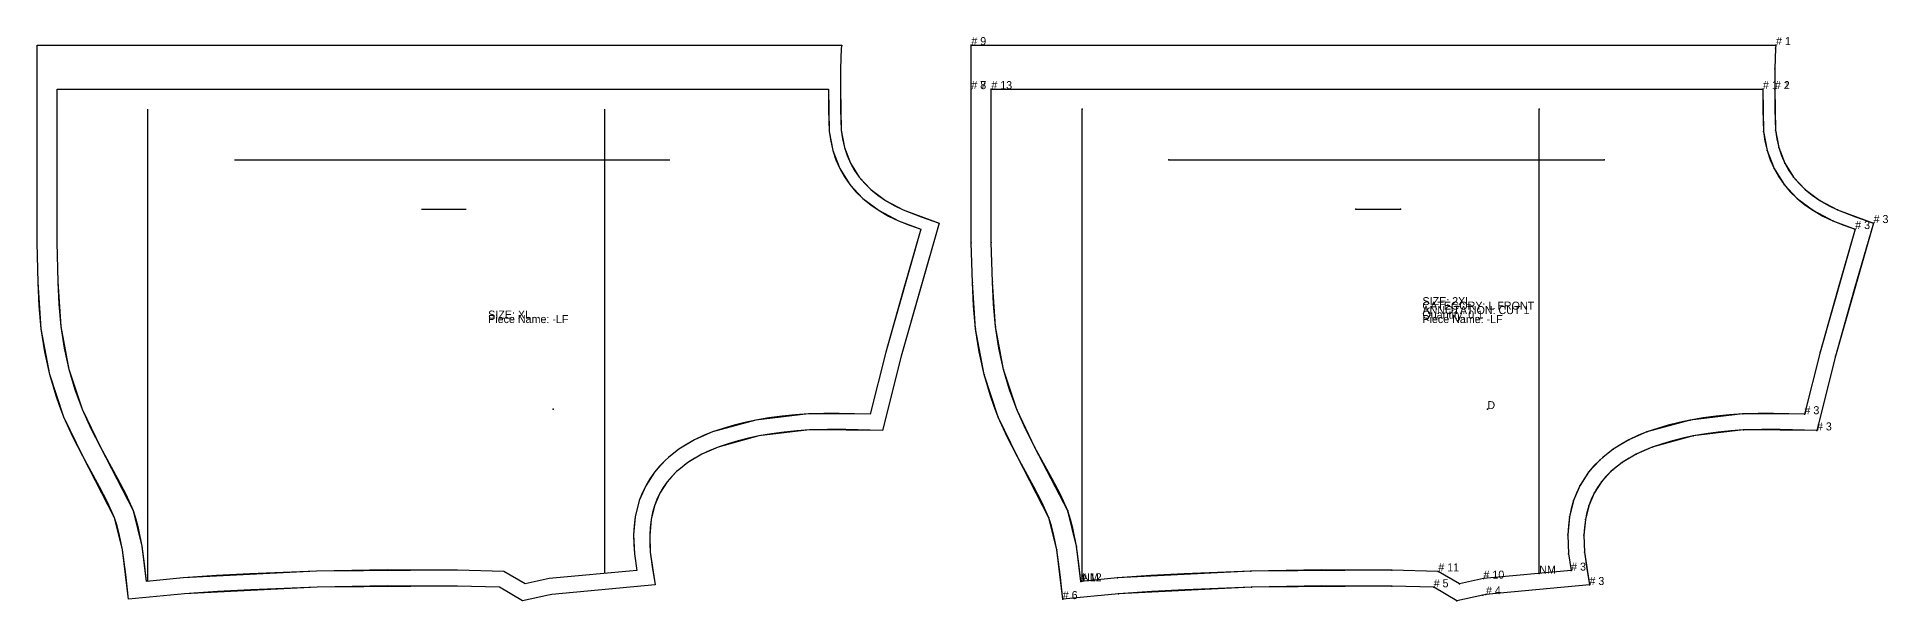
# Model space of a CAD drawing. Extents: x 0 to 1039, y 0 to 21.
# Drawn here: x 326.1 to 384, y 0 to 17.6 of the extents above; entities that cross this region are included whole.
import ezdxf

# ---------------------------------------------------------------- set-up
doc = ezdxf.new("R2010")
doc.units = 0

# ---------------------------------------------------------------- blocks, each defined once
blk = doc.blocks.new('MYRA-LF_XL')
at = {"layer": '1'}
blk.add_lwpolyline([(25.1105, 16.0001), (25.1105, 16.0001), (25.1314, 14.7179), (25.2327, 14.1791), (25.4216, 13.6855), (25.6948, 13.2481), (26.0564, 12.8605), (26.5128, 12.5198), (27.0694, 12.2268), (28.1939, 11.8134), (28.1939, 11.8134), (27.006, 7.65), (26.4228, 5.3316), (26.4228, 5.3316), (24.1336, 5.3463), (22.5574, 5.1597), (21.2791, 4.8111), (20.776, 4.5893), (20.338, 4.3286), (20.0507, 4.1031), (20.0507, 4.1031), (19.9858, 4.047), (19.689, 3.7206), (19.4626, 3.3682), (19.2965, 2.9779), (19.1898, 2.5431), (19.1444, 2.0587), (19.1637, 1.522), (19.3151, 0.5002), (19.3151, 0.5002), (16.082, 0.2041), (16.082, 0.2041), (15.9866, 0.1828), (15.1684, 0), (14.4478, 0.4285), (14.4478, 0.4285), (14.4478, 0.4285), (13.1371, 0.4648), (8.7515, 0.4353), (4.6047, 0.2233), (2.8561, 0.0583), (2.8561, 0.0583), (2.6691, 1.5994), (2.4231, 2.595), (1.4308, 4.5224), (0.8391, 5.7465), (0.4006, 7.0832), (0.1333, 8.5034), (0.0383, 9.9506), (0, 11.1914), (0, 16.0001), (0, 16.0001), (0, 16.0001), (0, 17.3751), (0, 17.3751), (25.1448, 17.3751), (25.1448, 17.3751), (25.1314, 17.2823), (25.1076, 16.6389), (25.1105, 16.0001), (25.1105, 16.0001)], close=True, dxfattribs=at)
at = {"layer": '100'}
blk.add_line((12.0172, 12.2462), (13.4145, 12.2462), dxfattribs=at)
at = {"layer": '13'}
blk.add_point((16.1257, 5.9963), dxfattribs=at)
at = {"layer": '14'}
for points in [[(3.423, 0.614), (3.2846, 1.7138), (3.0123, 2.816), (1.9901, 4.8015), (1.42, 5.981), (1.0072, 7.2391), (0.7545, 8.5819), (0.6627, 9.9807), (0.625, 11.2011), (0.625, 16.0001)], [(0.625, 16.0001), (24.7356, 16.0001)], [(24.7356, 16.0001), (24.757, 14.68), (24.8704, 14.0766), (25.0843, 13.5176), (25.3959, 13.0188), (25.8051, 12.5801), (26.3121, 12.2017), (26.9167, 11.8834), (27.619, 11.6252)], [(24.7356, 16.0001)], [(27.619, 11.6252), (26.523, 7.7795), (26.0348, 5.8389)], [(26.0348, 5.8389), (24.1051, 5.8464), (22.4617, 5.6519), (21.1115, 5.2837), (20.5464, 5.0345), (20.0546, 4.7418), (19.7327, 4.4891), (19.7327, 4.4891), (19.6361, 4.4056), (19.2909, 4.026), (19.0191, 3.6029), (18.8206, 3.1364), (18.6954, 2.6265), (18.6436, 2.0731), (18.665, 1.4763), (18.743, 0.9499)], [(14.5916, 0.9247), (13.1423, 0.9648), (8.7371, 0.9352), (4.5684, 0.7221), (3.423, 0.614)], [(16.0044, 0.6991), (16.0044, 0.6991), (15.2532, 0.5313), (14.5916, 0.9247), (14.5916, 0.9247)], [(18.743, 0.9499), (16.0044, 0.6991)]]:
    blk.add_lwpolyline(points, dxfattribs=at)
at = {"layer": '5'}
blk.add_line((6.1722, 13.7874), (19.7726, 13.7874), dxfattribs=at)
at = {"layer": '7'}
blk.add_line((6.1722, 13.7874), (19.7726, 13.7874), dxfattribs=at)
at = {"layer": '8'}
for p, q in [((3.4619, 0.6177), (3.4619, 15.3751)), ((17.7471, 0.8587), (17.7471, 15.3751))]:
    blk.add_line(p, q, dxfattribs=at)
at = {"layer": '84'}
blk.add_lwpolyline([(25.1105, 16.0001), (25.1105, 16.0001), (25.1077, 15.3582), (25.1314, 14.7179), (25.1706, 14.4463), (25.2327, 14.1791), (25.3159, 13.9279), (25.4216, 13.6855), (25.5479, 13.4604), (25.6948, 13.2481), (25.8667, 13.0461), (26.0564, 12.8605), (26.2775, 12.6808), (26.5128, 12.5198), (26.7859, 12.3635), (27.0694, 12.2268), (27.628, 12.0111), (28.1939, 11.8134), (28.1939, 11.8134), (27.5919, 9.7339), (27.006, 7.65), (26.4228, 5.3316), (26.4228, 5.3316), (25.2778, 5.3563), (24.7055, 5.3587), (24.1336, 5.3463), (23.7374, 5.3197), (23.3422, 5.2793), (22.9487, 5.2265), (22.5574, 5.1597), (22.2332, 5.0902), (21.9119, 5.0087), (21.5936, 4.9158), (21.2791, 4.8111), (21.0239, 4.7086), (20.776, 4.5893), (20.553, 4.4656), (20.338, 4.3286), (20.0507, 4.1031), (20.0507, 4.1031), (19.9858, 4.047), (19.8316, 3.8889), (19.689, 3.7206), (19.5686, 3.549), (19.4626, 3.3682), (19.3717, 3.1764), (19.2965, 2.9779), (19.2349, 2.7625), (19.1898, 2.5431), (19.1589, 2.3017), (19.1444, 2.0587), (19.1462, 1.7901), (19.1637, 1.522), (19.2324, 1.0103), (19.3151, 0.5002), (19.3151, 0.5002), (16.082, 0.2041), (16.082, 0.2041), (15.9866, 0.1828), (15.1684, 0), (14.4478, 0.4285), (14.4478, 0.4285), (14.4478, 0.4285), (13.1371, 0.4648), (10.9441, 0.4712), (8.7515, 0.4353), (6.677, 0.3515), (5.6404, 0.2942), (4.6047, 0.2233), (2.8561, 0.0583), (2.8561, 0.0583), (2.774, 0.8306), (2.6691, 1.5994), (2.5675, 2.1032), (2.5028, 2.3515), (2.4231, 2.595), (2.2007, 3.0882), (1.9523, 3.5697), (1.4308, 4.5224), (1.123, 5.1291), (0.8391, 5.7465), (0.7128, 6.075), (0.5982, 6.4078), (0.4006, 7.0832), (0.2451, 7.7891), (0.1333, 8.5034), (0.0721, 9.2258), (0.0383, 9.9506), (0, 11.1914), (0, 16.0001), (0, 16.0001), (0, 16.0001), (0, 17.3751), (0, 17.3751), (25.1448, 17.3751), (25.1448, 17.3751), (25.1314, 17.2823), (25.1076, 16.6389), (25.1105, 16.0001), (25.1105, 16.0001)], close=True, dxfattribs=at)
at = {"layer": '85'}
for points in [[(3.4619, 0.6177), (3.4619, 15.3751)], [(17.7471, 0.8587), (17.7471, 15.3751)]]:
    blk.add_lwpolyline(points, dxfattribs=at)
at = {"layer": '87'}
for points in [[(3.423, 0.614), (3.3616, 1.1651), (3.2846, 1.7138), (3.1719, 2.2714), (3.1004, 2.5463), (3.0123, 2.816), (2.7832, 3.3241), (2.5273, 3.8201), (1.9901, 4.8015), (1.6935, 5.386), (1.42, 5.981), (1.1933, 6.6034), (1.0072, 7.2391), (0.8602, 7.9066), (0.7545, 8.5819), (0.6953, 9.2801), (0.6627, 9.9807), (0.625, 11.2011), (0.625, 16.0001)], [(0.625, 16.0001), (24.7356, 16.0001)], [(24.7356, 16.0001), (24.7326, 15.3392), (24.757, 14.68), (24.8008, 14.3758), (24.8704, 14.0766), (24.9646, 13.7922), (25.0843, 13.5176), (25.2283, 13.2609), (25.3959, 13.0188), (25.5905, 12.7902), (25.8051, 12.5801), (26.0508, 12.3805), (26.3121, 12.2017), (26.6087, 12.0319), (26.9167, 11.8834), (27.2656, 11.7487), (27.619, 11.6252)], [(24.7356, 16.0001)], [(27.619, 11.6252), (27.0636, 9.7044), (26.523, 7.7795), (26.0348, 5.8389)], [(26.0348, 5.8389), (25.0696, 5.857), (24.5872, 5.8578), (24.1051, 5.8464), (23.692, 5.8184), (23.28, 5.7763), (22.8697, 5.7214), (22.4617, 5.6519), (22.1193, 5.5785), (21.7799, 5.4924), (21.4437, 5.3943), (21.1115, 5.2837), (20.8249, 5.1685), (20.5464, 5.0345), (20.296, 4.8957), (20.0546, 4.7418), (19.7327, 4.4891), (19.7327, 4.4891), (19.6361, 4.4056), (19.4568, 4.2218), (19.2909, 4.026), (19.1463, 3.82), (19.0191, 3.6029), (18.9104, 3.3737), (18.8206, 3.1364), (18.7484, 2.8839), (18.6954, 2.6265), (18.6601, 2.3507), (18.6436, 2.0731), (18.6455, 1.7744), (18.665, 1.4763), (18.743, 0.9499)], [(14.5916, 0.9247), (13.1423, 0.9648), (10.9395, 0.9712), (8.7371, 0.9352), (6.6516, 0.851), (5.6096, 0.7934), (4.5684, 0.7221), (3.423, 0.614)], [(16.0044, 0.6991), (16.0044, 0.6991), (15.2532, 0.5313), (14.5916, 0.9247), (14.5916, 0.9247)], [(18.743, 0.9499), (16.0044, 0.6991)]]:
    blk.add_lwpolyline(points, dxfattribs=at)
at = {"layer": '1'}
for s, p in [('SIZE: XL', (14.0969, 8.8275)), ('Piece Name: -LF', (14.0969, 8.6875))]:
    blk.add_text(s, height=0.25, dxfattribs=at).set_placement(p)
blk = doc.blocks.new('MYRA-LF_2XL')
at = {"layer": '1'}
blk.add_lwpolyline([(25.1105, 16.0001), (25.1105, 16.0001), (25.1314, 14.7179), (25.2327, 14.1791), (25.4216, 13.6855), (25.6948, 13.2481), (26.0564, 12.8605), (26.5128, 12.5198), (27.0694, 12.2268), (28.1939, 11.8134), (28.1939, 11.8134), (27.006, 7.65), (26.4228, 5.3316), (26.4228, 5.3316), (24.1336, 5.3463), (22.5574, 5.1597), (21.2791, 4.8111), (20.776, 4.5893), (20.338, 4.3286), (20.0507, 4.1031), (20.0507, 4.1031), (19.9858, 4.047), (19.689, 3.7206), (19.4626, 3.3682), (19.2965, 2.9779), (19.1898, 2.5431), (19.1444, 2.0587), (19.1637, 1.522), (19.3151, 0.5002), (19.3151, 0.5002), (16.082, 0.2041), (16.082, 0.2041), (15.9866, 0.1828), (15.1684, 0), (14.4478, 0.4285), (14.4478, 0.4285), (14.4478, 0.4285), (13.1371, 0.4648), (8.7515, 0.4353), (4.6047, 0.2233), (2.8561, 0.0583), (2.8561, 0.0583), (2.6691, 1.5994), (2.4231, 2.595), (1.4308, 4.5224), (0.8391, 5.7465), (0.4006, 7.0832), (0.1333, 8.5034), (0.0383, 9.9506), (0, 11.1914), (0, 16.0001), (0, 16.0001), (0, 16.0001), (0, 17.3751), (0, 17.3751), (25.1448, 17.3751), (25.1448, 17.3751), (25.1314, 17.2823), (25.1076, 16.6389), (25.1105, 16.0001), (25.1105, 16.0001)], close=True, dxfattribs=at)
at = {"layer": '100'}
blk.add_line((12.0172, 12.2462), (13.4145, 12.2462), dxfattribs=at)
at = {"layer": '13'}
blk.add_point((16.1257, 5.9963), dxfattribs=at)
at = {"layer": '14'}
for points in [[(3.423, 0.614), (3.2846, 1.7138), (3.0123, 2.816), (1.9901, 4.8015), (1.42, 5.981), (1.0072, 7.2391), (0.7545, 8.5819), (0.6627, 9.9807), (0.625, 11.2011), (0.625, 16.0001)], [(0.625, 16.0001), (24.7356, 16.0001)], [(24.7356, 16.0001), (24.757, 14.68), (24.8704, 14.0766), (25.0843, 13.5176), (25.3959, 13.0188), (25.8051, 12.5801), (26.3121, 12.2017), (26.9167, 11.8834), (27.619, 11.6252)], [(24.7356, 16.0001)], [(27.619, 11.6252), (26.523, 7.7795), (26.0348, 5.8389)], [(26.0348, 5.8389), (24.1051, 5.8464), (22.4617, 5.6519), (21.1115, 5.2837), (20.5464, 5.0345), (20.0546, 4.7418), (19.7327, 4.4891), (19.7327, 4.4891), (19.6361, 4.4056), (19.2909, 4.026), (19.0191, 3.6029), (18.8206, 3.1364), (18.6954, 2.6265), (18.6436, 2.0731), (18.665, 1.4763), (18.743, 0.9499)], [(14.5916, 0.9247), (13.1423, 0.9648), (8.7371, 0.9352), (4.5684, 0.7221), (3.423, 0.614)], [(16.0044, 0.6991), (16.0044, 0.6991), (15.2532, 0.5313), (14.5916, 0.9247), (14.5916, 0.9247)], [(18.743, 0.9499), (16.0044, 0.6991)]]:
    blk.add_lwpolyline(points, dxfattribs=at)
at = {"layer": '2'}
for p in [(0, 17.3751), (25.1448, 17.3751), (0, 16.0001), (0, 16.0001), (0.625, 16.0001), (0.625, 16.0001), (24.7356, 16.0001), (24.7356, 16.0001), (24.7356, 16.0001), (24.7356, 16.0001), (25.1105, 16.0001), (25.1105, 16.0001), (25.1105, 16.0001), (3.4619, 15.3751), (17.7471, 15.3751), (6.1722, 13.7874), (19.7726, 13.7874), (12.0172, 12.2462), (13.4145, 12.2462), (27.619, 11.6252), (27.619, 11.6252), (28.1939, 11.8134), (0, 11.1914), (0.625, 11.2011), (16.1257, 5.9963), (26.0348, 5.8389), (26.0348, 5.8389), (26.4228, 5.3316), (19.7327, 4.4891), (19.7327, 4.4891), (20.0507, 4.1031), (20.0507, 4.1031), (3.423, 0.614), (3.423, 0.614), (3.4619, 0.6177), (14.5916, 0.9247), (14.5916, 0.9247), (14.5916, 0.9247), (16.0044, 0.6991), (16.0044, 0.6991), (16.0044, 0.6991), (17.7471, 0.8587), (18.743, 0.9499), (18.743, 0.9499), (2.8561, 0.0583), (14.4478, 0.4285), (14.4478, 0.4285), (15.1684, 0), (15.2532, 0.5313), (16.082, 0.2041), (19.3151, 0.5002)]:
    blk.add_point(p, dxfattribs=at)
at = {"layer": '3'}
for p in [(25.1314, 17.2823), (25.1076, 16.6389), (24.757, 14.68), (25.1314, 14.7179), (24.8704, 14.0766), (25.2327, 14.1791), (25.0843, 13.5176), (25.4216, 13.6855), (25.3959, 13.0188), (25.6948, 13.2481), (26.0564, 12.8605), (25.8051, 12.5801), (26.3121, 12.2017), (26.5128, 12.5198), (27.0694, 12.2268), (26.9167, 11.8834), (0.0383, 9.9506), (0.6627, 9.9807), (0.1333, 8.5034), (0.7545, 8.5819), (26.523, 7.7795), (27.006, 7.65), (0.4006, 7.0832), (1.0072, 7.2391), (1.42, 5.981), (24.1051, 5.8464), (0.8391, 5.7465), (21.1115, 5.2837), (22.4617, 5.6519), (24.1336, 5.3463), (1.9901, 4.8015), (20.0546, 4.7418), (20.5464, 5.0345), (21.2791, 4.8111), (22.5574, 5.1597), (1.4308, 4.5224), (19.6361, 4.4056), (20.338, 4.3286), (20.776, 4.5893), (19.0191, 3.6029), (19.2909, 4.026), (19.689, 3.7206), (19.9858, 4.047), (18.8206, 3.1364), (19.2965, 2.9779), (19.4626, 3.3682), (2.4231, 2.595), (3.0123, 2.816), (18.6954, 2.6265), (19.1898, 2.5431), (18.6436, 2.0731), (19.1444, 2.0587), (2.6691, 1.5994), (3.2846, 1.7138), (18.665, 1.4763), (19.1637, 1.522), (4.5684, 0.7221), (8.7371, 0.9352), (13.1423, 0.9648), (4.6047, 0.2233), (8.7515, 0.4353), (13.1371, 0.4648), (15.9866, 0.1828)]:
    blk.add_point(p, dxfattribs=at)
at = {"layer": '5'}
blk.add_line((6.1722, 13.7874), (19.7726, 13.7874), dxfattribs=at)
at = {"layer": '7'}
blk.add_line((6.1722, 13.7874), (19.7726, 13.7874), dxfattribs=at)
at = {"layer": '8'}
for p, q in [((3.4619, 0.6177), (3.4619, 15.3751)), ((17.7471, 0.8587), (17.7471, 15.3751))]:
    blk.add_line(p, q, dxfattribs=at)
at = {"layer": '80'}
for p in [(0, 16.0001, 0.188), (25.1105, 16.0001, 0.188), (19.7327, 4.4891, 0.188), (20.0507, 4.1031, 0.188), (14.5916, 0.9247, 0.188), (16.0044, 0.6991, 0.188), (14.4478, 0.4285, 0.188), (15.9866, 0.1828, 0.188)]:
    blk.add_point(p, dxfattribs=at)
at = {"layer": '84'}
blk.add_lwpolyline([(25.1105, 16.0001), (25.1105, 16.0001), (25.1077, 15.3582), (25.1314, 14.7179), (25.1706, 14.4463), (25.2327, 14.1791), (25.3159, 13.9279), (25.4216, 13.6855), (25.5479, 13.4604), (25.6948, 13.2481), (25.8667, 13.0461), (26.0564, 12.8605), (26.2775, 12.6808), (26.5128, 12.5198), (26.7859, 12.3635), (27.0694, 12.2268), (27.628, 12.0111), (28.1939, 11.8134), (28.1939, 11.8134), (27.5919, 9.7339), (27.006, 7.65), (26.4228, 5.3316), (26.4228, 5.3316), (25.2778, 5.3563), (24.7055, 5.3587), (24.1336, 5.3463), (23.7374, 5.3197), (23.3422, 5.2793), (22.9487, 5.2265), (22.5574, 5.1597), (22.2332, 5.0902), (21.9119, 5.0087), (21.5936, 4.9158), (21.2791, 4.8111), (21.0239, 4.7086), (20.776, 4.5893), (20.553, 4.4656), (20.338, 4.3286), (20.0507, 4.1031), (20.0507, 4.1031), (19.9858, 4.047), (19.8316, 3.8889), (19.689, 3.7206), (19.5686, 3.549), (19.4626, 3.3682), (19.3717, 3.1764), (19.2965, 2.9779), (19.2349, 2.7625), (19.1898, 2.5431), (19.1589, 2.3017), (19.1444, 2.0587), (19.1462, 1.7901), (19.1637, 1.522), (19.2324, 1.0103), (19.3151, 0.5002), (19.3151, 0.5002), (16.082, 0.2041), (16.082, 0.2041), (15.9866, 0.1828), (15.1684, 0), (14.4478, 0.4285), (14.4478, 0.4285), (14.4478, 0.4285), (13.1371, 0.4648), (10.9441, 0.4712), (8.7515, 0.4353), (6.677, 0.3515), (5.6404, 0.2942), (4.6047, 0.2233), (2.8561, 0.0583), (2.8561, 0.0583), (2.774, 0.8306), (2.6691, 1.5994), (2.5675, 2.1032), (2.5028, 2.3515), (2.4231, 2.595), (2.2007, 3.0882), (1.9523, 3.5697), (1.4308, 4.5224), (1.123, 5.1291), (0.8391, 5.7465), (0.7128, 6.075), (0.5982, 6.4078), (0.4006, 7.0832), (0.2451, 7.7891), (0.1333, 8.5034), (0.0721, 9.2258), (0.0383, 9.9506), (0, 11.1914), (0, 16.0001), (0, 16.0001), (0, 16.0001), (0, 17.3751), (0, 17.3751), (25.1448, 17.3751), (25.1448, 17.3751), (25.1314, 17.2823), (25.1076, 16.6389), (25.1105, 16.0001), (25.1105, 16.0001)], close=True, dxfattribs=at)
at = {"layer": '85'}
for points in [[(3.4619, 0.6177), (3.4619, 15.3751)], [(17.7471, 0.8587), (17.7471, 15.3751)]]:
    blk.add_lwpolyline(points, dxfattribs=at)
at = {"layer": '87'}
for points in [[(3.423, 0.614), (3.3616, 1.1651), (3.2846, 1.7138), (3.1719, 2.2714), (3.1004, 2.5463), (3.0123, 2.816), (2.7832, 3.3241), (2.5273, 3.8201), (1.9901, 4.8015), (1.6935, 5.386), (1.42, 5.981), (1.1933, 6.6034), (1.0072, 7.2391), (0.8602, 7.9066), (0.7545, 8.5819), (0.6953, 9.2801), (0.6627, 9.9807), (0.625, 11.2011), (0.625, 16.0001)], [(0.625, 16.0001), (24.7356, 16.0001)], [(24.7356, 16.0001), (24.7326, 15.3392), (24.757, 14.68), (24.8008, 14.3758), (24.8704, 14.0766), (24.9646, 13.7922), (25.0843, 13.5176), (25.2283, 13.2609), (25.3959, 13.0188), (25.5905, 12.7902), (25.8051, 12.5801), (26.0508, 12.3805), (26.3121, 12.2017), (26.6087, 12.0319), (26.9167, 11.8834), (27.2656, 11.7487), (27.619, 11.6252)], [(24.7356, 16.0001)], [(27.619, 11.6252), (27.0636, 9.7044), (26.523, 7.7795), (26.0348, 5.8389)], [(26.0348, 5.8389), (25.0696, 5.857), (24.5872, 5.8578), (24.1051, 5.8464), (23.692, 5.8184), (23.28, 5.7763), (22.8697, 5.7214), (22.4617, 5.6519), (22.1193, 5.5785), (21.7799, 5.4924), (21.4437, 5.3943), (21.1115, 5.2837), (20.8249, 5.1685), (20.5464, 5.0345), (20.296, 4.8957), (20.0546, 4.7418), (19.7327, 4.4891), (19.7327, 4.4891), (19.6361, 4.4056), (19.4568, 4.2218), (19.2909, 4.026), (19.1463, 3.82), (19.0191, 3.6029), (18.9104, 3.3737), (18.8206, 3.1364), (18.7484, 2.8839), (18.6954, 2.6265), (18.6601, 2.3507), (18.6436, 2.0731), (18.6455, 1.7744), (18.665, 1.4763), (18.743, 0.9499)], [(14.5916, 0.9247), (13.1423, 0.9648), (10.9395, 0.9712), (8.7371, 0.9352), (6.6516, 0.851), (5.6096, 0.7934), (4.5684, 0.7221), (3.423, 0.614)], [(16.0044, 0.6991), (16.0044, 0.6991), (15.2532, 0.5313), (14.5916, 0.9247), (14.5916, 0.9247)], [(18.743, 0.9499), (16.0044, 0.6991)]]:
    blk.add_lwpolyline(points, dxfattribs=at)
at = {"layer": '1'}
for s, p in [('# 9', (0, 17.3751)), ('# 1', (25.1448, 17.3751)), ('# 7', (0, 16.0001)), ('# 1', (25.1105, 16.0001)), ('# 1', (25.1105, 16.0001)), ('# 3', (28.1939, 11.8134)), ('SIZE: 2XL', (14.0969, 9.2475)), ('CATEGORY: L FRONT', (14.0969, 9.1075)), ('ANNOTATION: CUT 1', (14.0969, 8.9675)), ('Quantity: 0,1', (14.0969, 8.8275)), ('Piece Name: -LF', (14.0969, 8.6875)), ('# 3', (26.4228, 5.3316)), ('# 5', (14.4478, 0.4285)), ('# 3', (19.3151, 0.5002)), ('# 6', (2.8561, 0.0583)), ('# 4', (16.082, 0.2041))]:
    blk.add_text(s, height=0.25, dxfattribs=at).set_placement(p)
at = {"layer": '13'}
blk.add_text('D', height=0.25, dxfattribs=at).set_placement((16.1257, 5.9963))
at = {"layer": '14'}
for s, p in [('# 13', (0.625, 16.0001)), ('# 1', (24.7356, 16.0001)), ('# 1', (24.7356, 16.0001)), ('# 3', (27.619, 11.6252)), ('# 3', (27.619, 11.6252)), ('# 3', (26.0348, 5.8389)), ('# 3', (26.0348, 5.8389)), ('# 11', (14.5916, 0.9247)), ('# 3', (18.743, 0.9499)), ('# 3', (18.743, 0.9499)), ('# 12', (3.423, 0.614)), ('# 10', (16.0044, 0.6991))]:
    blk.add_text(s, height=0.25, dxfattribs=at).set_placement(p)
at = {"layer": '8'}
for p in [(3.4619, 0.6177), (17.7471, 0.8587)]:
    blk.add_text('NM', height=0.25, dxfattribs=at).set_placement(p)
at = {"layer": '80'}
for s, p in [('# 8', (0, 16.0001)), ('# 2', (25.1105, 16.0001))]:
    blk.add_text(s, height=0.25, dxfattribs=at).set_placement(p)
at = {"layer": '85'}
for p in [(3.4619, 0.6177), (17.7471, 0.8587)]:
    blk.add_text('NM', height=0.25, dxfattribs=at).set_placement(p)

msp = doc.modelspace()

# ---------------------------------------------------------------- block references
at = {"layer": '1'}
for name, p in [('MYRA-LF_XL', (326.1329, 0)), ('MYRA-LF_2XL', (355.3268, 0))]:
    msp.add_blockref(name, p, dxfattribs=at)

doc.saveas('drawing.dxf')
